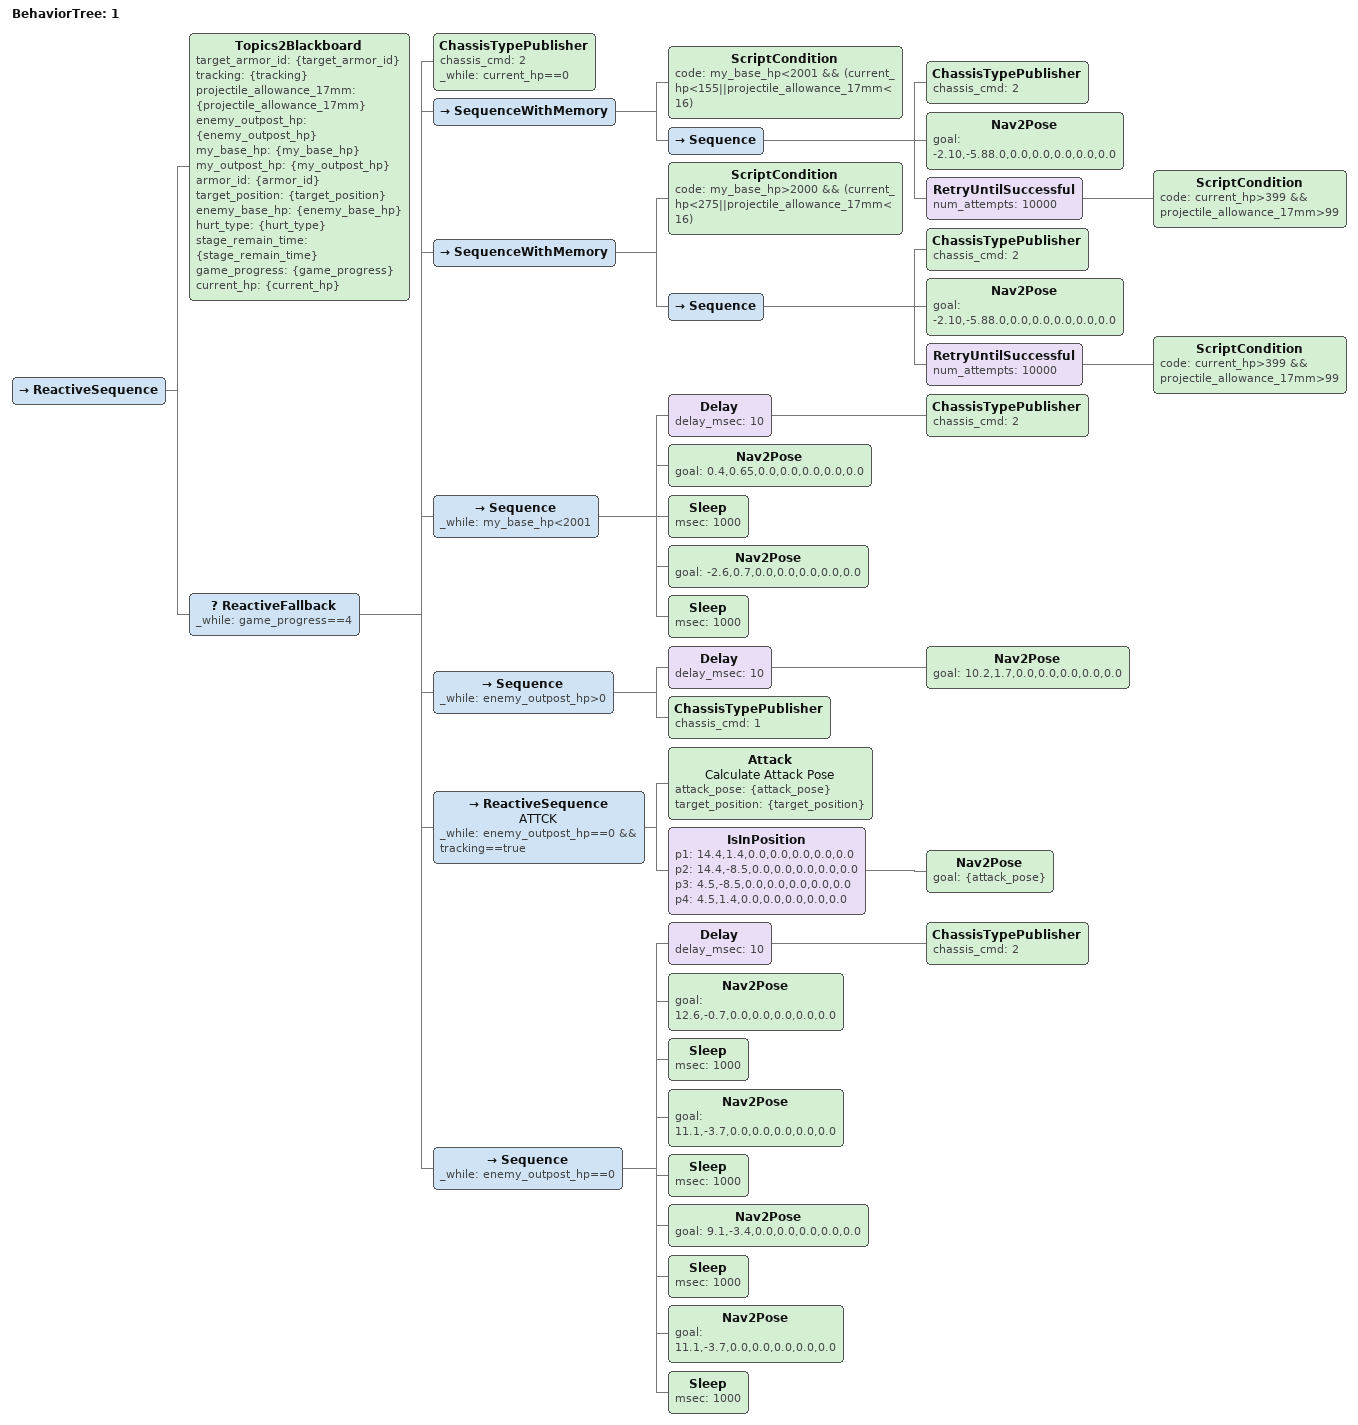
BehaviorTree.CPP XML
<?xml version="1.0" encoding="UTF-8"?>
<root BTCPP_format="4">
  <BehaviorTree ID="1">
    <ReactiveSequence>
      <Topics2Blackboard target_armor_id="{target_armor_id}"
                         tracking="{tracking}"
                         projectile_allowance_17mm="{projectile_allowance_17mm}"
                         enemy_outpost_hp="{enemy_outpost_hp}"
                         my_base_hp="{my_base_hp}"
                         my_outpost_hp="{my_outpost_hp}"
                         armor_id="{armor_id}"
                         target_position="{target_position}"
                         enemy_base_hp="{enemy_base_hp}"
                         hurt_type="{hurt_type}"
                         stage_remain_time="{stage_remain_time}"
                         game_progress="{game_progress}"
                         current_hp="{current_hp}"/>
      <ReactiveFallback _while="game_progress==4">
        <ChassisTypePublisher chassis_cmd="2"
                              _while="current_hp==0"/>
        <SequenceWithMemory>
          <ScriptCondition code="my_base_hp&lt;2001 &amp;&amp; (current_hp&lt;155||projectile_allowance_17mm&lt;16)"/>
          <Sequence>
            <ChassisTypePublisher chassis_cmd="2"/>
            <Nav2Pose goal="-2.10,-5.88.0,0.0,0.0,0.0,0.0,0.0"/>
            <RetryUntilSuccessful num_attempts="10000">
              <ScriptCondition code="current_hp&gt;399 &amp;&amp; projectile_allowance_17mm&gt;99"/>
            </RetryUntilSuccessful>
          </Sequence>
        </SequenceWithMemory>
        <SequenceWithMemory>
          <ScriptCondition code="my_base_hp&gt;2000 &amp;&amp; (current_hp&lt;275||projectile_allowance_17mm&lt;16)"/>
          <Sequence>
            <ChassisTypePublisher chassis_cmd="2"/>
            <Nav2Pose goal="-2.10,-5.88.0,0.0,0.0,0.0,0.0,0.0"/>
            <RetryUntilSuccessful num_attempts="10000">
              <ScriptCondition code="current_hp&gt;399 &amp;&amp; projectile_allowance_17mm&gt;99"/>
            </RetryUntilSuccessful>
          </Sequence>
        </SequenceWithMemory>
        <Sequence _while="my_base_hp&lt;2001">
          <Delay delay_msec="10">
            <ChassisTypePublisher chassis_cmd="2"/>
          </Delay>
          <Nav2Pose goal="0.4,0.65,0.0,0.0,0.0,0.0,0.0"/>
          <Sleep msec="1000"/>
          <Nav2Pose goal="-2.6,0.7,0.0,0.0,0.0,0.0,0.0"/>
          <Sleep msec="1000"/>
        </Sequence>
        <Sequence _while="enemy_outpost_hp&gt;0">
          <Delay delay_msec="10">
            <Nav2Pose goal="10.2,1.7,0.0,0.0,0.0,0.0,0.0"/>
          </Delay>
          <ChassisTypePublisher chassis_cmd="1"/>
        </Sequence>
        <ReactiveSequence name="ATTCK"
                          _while="enemy_outpost_hp==0 &amp;&amp; tracking==true">
          <Attack name="Calculate Attack Pose"
                  attack_pose="{attack_pose}"
                  target_position="{target_position}"/>
          <IsInPosition p1="14.4,1.4,0.0,0.0,0.0,0.0,0.0"
                        p2="14.4,-8.5,0.0,0.0,0.0,0.0,0.0"
                        p3="4.5,-8.5,0.0,0.0,0.0,0.0,0.0"
                        p4="4.5,1.4,0.0,0.0,0.0,0.0,0.0">
            <Nav2Pose goal="{attack_pose}"/>
          </IsInPosition>
        </ReactiveSequence>
        <Sequence _while="enemy_outpost_hp==0">
          <Delay delay_msec="10">
            <ChassisTypePublisher chassis_cmd="2"/>
          </Delay>
          <Nav2Pose goal="12.6,-0.7,0.0,0.0,0.0,0.0,0.0"/>
          <Sleep msec="1000"/>
          <Nav2Pose goal="11.1,-3.7,0.0,0.0,0.0,0.0,0.0"/>
          <Sleep msec="1000"/>
          <Nav2Pose goal="9.1,-3.4,0.0,0.0,0.0,0.0,0.0"/>
          <Sleep msec="1000"/>
          <Nav2Pose goal="11.1,-3.7,0.0,0.0,0.0,0.0,0.0"/>
          <Sleep msec="1000"/>
        </Sequence>
      </ReactiveFallback>
    </ReactiveSequence>
  </BehaviorTree>

</root>
